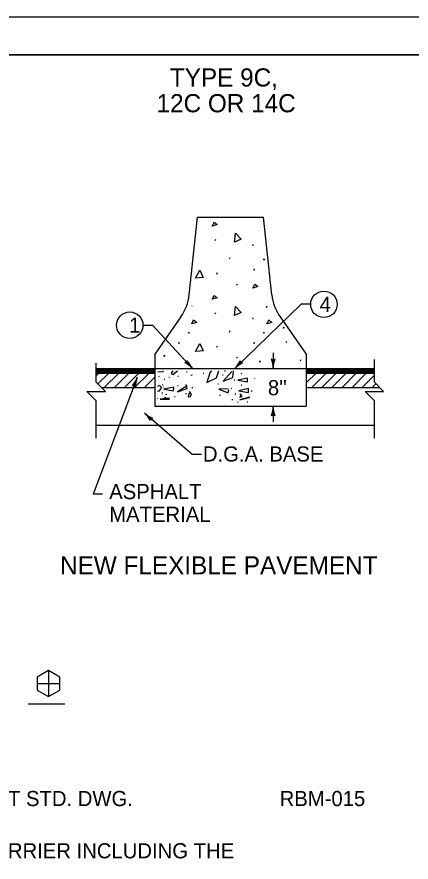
# Model space of a CAD drawing. Extents: x 1000 to 1036.3, y 1000 to 1022.
# Drawn here: x 1018.3 to 1023.51, y 1010.83 to 1022 of the extents above; entities that cross this region are included whole.
import ezdxf

# ---------------------------------------------------------------- set-up
doc = ezdxf.new("R2010")
doc.units = 0
for name, color, linetype in [('Level 1', 7, 'Continuous'), ('Level 10', 7, 'Continuous'), ('Level 11', 7, 'Continuous'), ('Level 2', 7, 'Continuous')]:
    doc.layers.add(name, color=color, linetype=linetype)

msp = doc.modelspace()

# ---------------------------------------------------------------- linework, layer by layer
at = {"layer": 'Level 1'}
for p, q in [((1020.579, 1018.329), (1020.687, 1019.356)), ((1020.687, 1019.356), (1021.562, 1019.356)), ((1021.67, 1018.329), (1021.562, 1019.356)), ((1020.923, 1019.045), (1020.931, 1019.064)), ((1021.416, 1018.993), (1021.418, 1018.974)), ((1021.112, 1018.805), (1021.12, 1018.823)), ((1021.557, 1018.805), (1021.565, 1018.792)), ((1021.565, 1018.8), (1021.574, 1018.787)), ((1021.435, 1018.651), (1021.443, 1018.67)), ((1020.944, 1018.603), (1020.952, 1018.622)), ((1021.203, 1018.471), (1021.211, 1018.458)), ((1022.058, 1018.203), (1021.18, 1017.356)), ((1022.183, 1018.203), (1022.058, 1018.203)), ((1020.615, 1018.177), (1020.616, 1018.181)), ((1020.923, 1018.077), (1020.931, 1018.096)), ((1021.601, 1018.162), (1021.609, 1018.181)), ((1020.469, 1018.036), (1020.124, 1017.543)), ((1021.416, 1018.025), (1021.418, 1018.006)), ((1021.78, 1018.036), (1022.124, 1017.543)), ((1019.969, 1017.927), (1020.094, 1017.927)), ((1020.094, 1017.927), (1020.622, 1017.356)), ((1020.565, 1017.837), (1020.573, 1017.824)), ((1020.573, 1017.832), (1020.581, 1017.82)), ((1021.112, 1017.837), (1021.12, 1017.855)), ((1021.557, 1017.837), (1021.565, 1017.824)), ((1021.565, 1017.832), (1021.574, 1017.82)), ((1020.442, 1017.683), (1020.451, 1017.702)), ((1020.944, 1017.635), (1020.952, 1017.654)), ((1021.435, 1017.683), (1021.443, 1017.702)), ((1021.86, 1017.697), (1021.868, 1017.715)), ((1020.124, 1017.543), (1020.124, 1016.856)), ((1020.239, 1017.531), (1020.247, 1017.518)), ((1021.687, 1017.562), (1021.687, 1017.356)), ((1022.124, 1017.543), (1022.124, 1016.856)), ((1020.247, 1017.526), (1020.256, 1017.514)), ((1021.203, 1017.503), (1021.211, 1017.49)), ((1021.502, 1017.456), (1021.51, 1017.444)), ((1021.51, 1017.451), (1021.518, 1017.439)), ((1022.049, 1017.456), (1022.057, 1017.475)), ((1019.351, 1017.356), (1023.023, 1017.356)), ((1019.351, 1017.348), (1020.124, 1017.348)), ((1019.351, 1017.345), (1020.124, 1017.345)), ((1019.351, 1017.33), (1020.124, 1017.33)), ((1019.351, 1017.317), (1020.124, 1017.317)), ((1019.351, 1017.306), (1020.124, 1017.306)), ((1022.124, 1017.346), (1023.023, 1017.346)), ((1022.124, 1017.335), (1023.023, 1017.335)), ((1022.124, 1017.324), (1023.023, 1017.324)), ((1022.124, 1017.307), (1023.023, 1017.307)), ((1019.894, 1017.236), (1019.31, 1015.695)), ((1019.351, 1017.293), (1020.124, 1017.293)), ((1019.354, 1017.264), (1019.381, 1017.29)), ((1019.373, 1017.151), (1019.516, 1017.293)), ((1019.458, 1017.103), (1019.649, 1017.293)), ((1019.591, 1017.103), (1019.779, 1017.29)), ((1019.724, 1017.103), (1019.914, 1017.293)), ((1019.856, 1017.103), (1020.044, 1017.29)), ((1019.989, 1017.103), (1020.127, 1017.241)), ((1022.124, 1017.293), (1023.023, 1017.293)), ((1022.124, 1017.164), (1022.254, 1017.293)), ((1022.199, 1017.106), (1022.386, 1017.293)), ((1022.332, 1017.106), (1022.519, 1017.293)), ((1022.464, 1017.106), (1022.652, 1017.293)), ((1022.597, 1017.106), (1022.784, 1017.293)), ((1022.729, 1017.106), (1022.917, 1017.293)), ((1022.862, 1017.106), (1023.023, 1017.266)), ((1019.418, 1017.106), (1020.124, 1017.106)), ((1020.121, 1017.103), (1020.127, 1017.109)), ((1022.124, 1017.106), (1023.09, 1017.106)), ((1022.994, 1017.106), (1023.042, 1017.153)), ((1020.617, 1016.22), (1019.988, 1016.764)), ((1020.124, 1016.856), (1022.124, 1016.856)), ((1021.687, 1016.856), (1021.687, 1016.651)), ((1019.351, 1016.606), (1023.023, 1016.606)), ((1020.742, 1016.22), (1020.617, 1016.22)), ((1019.435, 1015.695), (1019.31, 1015.695)), ((1018.721, 1013.365), (1018.721, 1013.021)), ((1018.573, 1013.193), (1018.87, 1013.193)), ((1018.455, 1012.925), (1018.937, 1012.925))]:
    msp.add_line(p, q, dxfattribs=at)
for points in [[(1020.882, 1019.237), (1020.907, 1019.288), (1020.948, 1019.257), (1020.882, 1019.237)], [(1021.175, 1019.024), (1021.192, 1019.142), (1021.266, 1019.065), (1021.177, 1019.024)], [(1020.664, 1018.547), (1020.72, 1018.653), (1020.764, 1018.556), (1020.666, 1018.547)], [(1021.42, 1018.417), (1021.445, 1018.469), (1021.487, 1018.438), (1021.42, 1018.417)], [(1020.882, 1018.269), (1020.907, 1018.321), (1020.948, 1018.289), (1020.882, 1018.269)], [(1021.175, 1018.056), (1021.192, 1018.174), (1021.266, 1018.097), (1021.177, 1018.056)], [(1020.612, 1017.944), (1020.637, 1017.996), (1020.679, 1017.965), (1020.612, 1017.944)], [(1021.605, 1017.944), (1021.63, 1017.996), (1021.671, 1017.965), (1021.605, 1017.944)], [(1021.819, 1017.888), (1021.828, 1017.906)], [(1021.836, 1017.894), (1021.819, 1017.888)], [(1020.664, 1017.58), (1020.72, 1017.685), (1020.764, 1017.588), (1020.666, 1017.58)], [(1019.351, 1016.435), (1019.351, 1016.928), (1019.229, 1017.05), (1019.474, 1017.05), (1019.351, 1017.173), (1019.351, 1017.424)], [(1023.023, 1016.435), (1023.023, 1016.928), (1022.901, 1017.05), (1023.145, 1017.05), (1023.023, 1017.173), (1023.023, 1017.475)], [(1020.164, 1017.309), (1020.232, 1017.315)], [(1020.232, 1017.315), (1020.239, 1017.324)], [(1020.364, 1017.324), (1020.341, 1017.292)], [(1020.362, 1017.276), (1020.426, 1017.324)], [(1020.394, 1017.379), (1020.395, 1017.379), (1020.395, 1017.379)], [(1020.553, 1017.306), (1020.542, 1017.305)], [(1020.872, 1017.324), (1020.85, 1017.296)], [(1020.939, 1017.23), (1020.971, 1017.324)], [(1021.143, 1017.316), (1021.028, 1017.188)], [(1021.056, 1017.32), (1021.045, 1017.318)], [(1021.155, 1017.238), (1021.164, 1017.324)], [(1020.183, 1017.248), (1020.172, 1017.246)], [(1020.258, 1017.212), (1020.247, 1017.21)], [(1020.32, 1017.238), (1020.31, 1017.236)], [(1020.341, 1017.292), (1020.362, 1017.276)], [(1020.438, 1017.251), (1020.427, 1017.249)], [(1020.618, 1017.268), (1020.602, 1017.261)], [(1020.774, 1017.29), (1020.763, 1017.289)], [(1020.85, 1017.296), (1020.812, 1017.169)], [(1020.812, 1017.169), (1020.939, 1017.23)], [(1021.029, 1017.267), (1021.019, 1017.266)], [(1021.028, 1017.188), (1021.155, 1017.238)], [(1021.183, 1017.202), (1021.173, 1017.2)], [(1021.349, 1017.228), (1021.219, 1017.201), (1021.347, 1017.178), (1021.349, 1017.229)], [(1021.272, 1017.287), (1021.261, 1017.285)], [(1021.441, 1017.221), (1021.446, 1017.218)], [(1020.187, 1017.13), (1020.16, 1017.117)], [(1020.186, 1017.058), (1020.214, 1017.097)], [(1020.214, 1017.097), (1020.202, 1017.127)], [(1020.232, 1017.138), (1020.221, 1017.137)], [(1020.239, 1017.108), (1020.234, 1017.111)], [(1020.374, 1017.108), (1020.245, 1017.082), (1020.373, 1017.059), (1020.374, 1017.11)], [(1020.435, 1017.125), (1020.424, 1017.124)], [(1020.551, 1017.124), (1020.426, 1017.047), (1020.551, 1017.093), (1020.537, 1017.143)], [(1020.625, 1017.099), (1020.614, 1017.098)], [(1020.967, 1017.149), (1020.957, 1017.148)], [(1021.094, 1017.087), (1020.968, 1017.081), (1021.095, 1017.033), (1021.1, 1017.075)], [(1021.137, 1017.089), (1021.127, 1017.088)], [(1021.362, 1017.089), (1021.232, 1017.062), (1021.36, 1017.039), (1021.362, 1017.09)], [(1021.275, 1017.135), (1021.264, 1017.134)], [(1020.159, 1017.056), (1020.186, 1017.058)], [(1020.229, 1017.03), (1020.218, 1017.029)], [(1020.306, 1016.951), (1020.259, 1016.972)], [(1020.278, 1017.011), (1020.267, 1017.009)], [(1020.395, 1016.981), (1020.385, 1016.98)], [(1020.543, 1017.02), (1020.532, 1017.019)], [(1020.579, 1017.028), (1020.565, 1016.983), (1020.597, 1016.984), (1020.609, 1017.011), (1020.583, 1017.051)], [(1020.987, 1017.001), (1020.976, 1016.999)], [(1021.193, 1017.017), (1021.182, 1017.016)], [(1021.264, 1017.011), (1021.248, 1016.977), (1021.28, 1016.985), (1021.251, 1017.019)], [(1021.374, 1016.976), (1021.249, 1016.939), (1021.374, 1016.973)], [(1021.409, 1017.056), (1021.398, 1017.055)], [(1020.16, 1016.962), (1020.157, 1016.961)], [(1020.321, 1016.963), (1020.194, 1016.952), (1020.319, 1016.952)], [(1021.154, 1016.942), (1021.143, 1016.941)], [(1021.226, 1016.912), (1021.215, 1016.911)], [(1021.353, 1016.912), (1021.343, 1016.911)]]:
    msp.add_lwpolyline(points, dxfattribs=at)
msp.add_lwpolyline([(1018.87, 1013.107), (1018.87, 1013.279), (1018.721, 1013.365), (1018.573, 1013.279), (1018.573, 1013.107), (1018.721, 1013.021)], close=True, dxfattribs=at)
for centre, radius, start, end in [((1019.957, 1018.394), 0.625, 325.008, 353.9908), ((1022.292, 1018.394), 0.625, 186.0092, 214.992), ((1020.521, 1017.465), 0.0312, 271.4999, 353.6166), ((1020.335, 1017.091), 0.391, 42.7253, 61.3941), ((1020.908, 1017.621), 0.391, 204.0725, 222.7192), ((1020.908, 1017.637), 0.391, 313.965, 332.6338), ((1021.451, 1017.075), 0.391, 115.3122, 133.9589), ((1021.286, 1017.459), 0.0312, 182.7396, 264.8563), ((1021.687, 1017.504), 0.0312, 228.7746, 310.8913), ((1021.296, 1017.356), 0.391, 0, 18.6688), ((1022.078, 1017.356), 0.391, 161.3472, 179.9939), ((1020.335, 1017.091), 0.391, 42.7131, 42.7253), ((1020.908, 1017.637), 0.391, 313.9528, 313.965), ((1021.296, 1017.356), 0.391, 359.9878, 0), ((1019.528, 1017.375), 0.391, 320.6111, 339.2578), ((1020.259, 1017.098), 0.391, 159.2639, 177.9327), ((1020.259, 1017.098), 0.391, 159.2517, 159.2639), ((1019.841, 1017.097), 0.0313, 28.0385, 110.1552), ((1020.243, 1017.06), 0.391, 229.1316, 247.8004), ((1019.732, 1016.469), 0.391, 30.4788, 49.1255), ((1020.243, 1017.06), 0.391, 229.1194, 229.1316), ((1021.296, 1016.856), 0.391, 341.3472, 359.9939), ((1022.078, 1016.856), 0.391, 180, 198.6688), ((1022.078, 1016.856), 0.391, 179.9878, 180), ((1020.1, 1016.667), 0.0313, 97.9062, 180.0229), ((1021.687, 1016.707), 0.0312, 48.7746, 130.8913)]:
    msp.add_arc(centre, radius, start, end, dxfattribs=at)
at = {"layer": 'Level 10'}
for p, q in [((1000, 1022), (1036, 1022)), ((1007, 1021.5), (1035.5, 1021.5))]:
    msp.add_line(p, q, dxfattribs=at)
at = {"layer": 'Level 11'}
msp.add_lwpolyline([(1007, 1000.5), (1035.5, 1000.5), (1035.5, 1021.5), (1007, 1021.5)], close=True, dxfattribs=at)
at = {"layer": 'Level 2'}
for centre in [(1022.358, 1018.203), (1019.794, 1017.927)]:
    msp.add_circle(centre, 0.175, dxfattribs=at)

# ---------------------------------------------------------------- texts
at = {"layer": 'Level 1'}
for s, height, p in [('TYPE 9C,', 0.24, (1020.324, 1021.08)), ('12C OR 14C', 0.24, (1020.148, 1020.74)), ('4', 0.2, (1022.301, 1018.103)), ('1', 0.2, (1019.786, 1017.827)), ("8''", 0.2, (1021.618, 1017.002)), (' D.G.A. BASE', 0.2, (1020.686, 1016.126)), ('ASPHALT', 0.2, (1019.523, 1015.629)), ('MATERIAL', 0.2, (1019.523, 1015.329)), ('NEW FLEXIBLE PAVEMENT', 0.24, (1018.874, 1014.634)), ('FOR WALLS IN TRANSITION AND SEPARATE SEGMENT WALLS SEE CURRENT STD. DWG. ', 0.2, (1008.26, 1011.574)), ('RBM-015', 0.2, (1021.773, 1011.574)), ('THE CONTRACT UNIT PRICE PER LINEAR FOOT FOR CONCRETE MEDIAN BARRIER INCLUDING THE', 0.2, (1008.26, 1010.884))]:
    msp.add_text(s, height=height, dxfattribs=at).set_placement(p)

doc.saveas('drawing.dxf')
